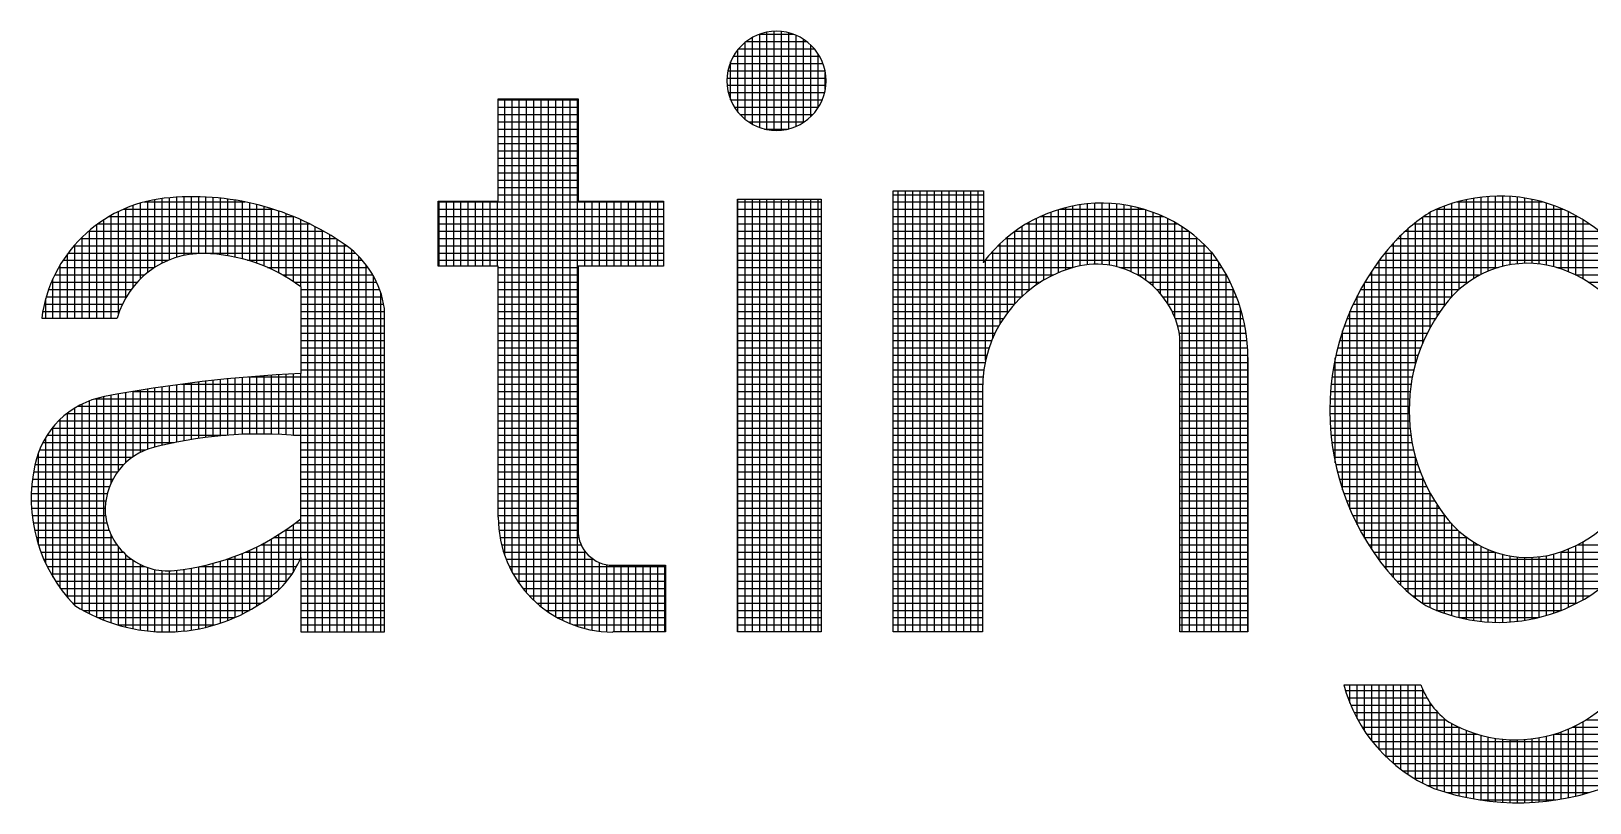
# Model space of a CAD drawing. Header units: inches. Extents: x 2106 to 2947, y -14 to 580.
# Drawn here: x 2824.59 to 2828.304, y 85.653 to 87.491 of the extents above; entities that cross this region are included whole.
import ezdxf

# ---------------------------------------------------------------- set-up
doc = ezdxf.new("R2010")
doc.units = ezdxf.units.IN
doc.header["$MEASUREMENT"] = 0
doc.layers.add('BG ÇÑ±¹Áö¿ª³\xad¹æ±â¼úÁÖ½ÄÈ¸»ç CI', color=7, linetype='Continuous')

msp = doc.modelspace()

# ---------------------------------------------------------------- linework, layer by layer
at = {"layer": 'BG ÇÑ±¹Áö¿ª³\xad¹æ±â¼úÁÖ½ÄÈ¸»ç CI', "color": 7, "linetype": 'Continuous', "lineweight": 25}
for p, q in [((2826.3251, 87.4834), (2826.4067, 87.4834)), ((2826.3261, 87.2612), (2826.3261, 87.4838)), ((2826.3434, 87.2564), (2826.3434, 87.4885)), ((2826.3608, 87.2544), (2826.3608, 87.4906)), ((2826.3782, 87.2549), (2826.3782, 87.49)), ((2826.3955, 87.2581), (2826.3955, 87.4869)), ((2826.274, 87.2982), (2826.274, 87.4468)), ((2826.2756, 87.4487), (2826.4562, 87.4487)), ((2826.2913, 87.2808), (2826.2913, 87.4642)), ((2826.2937, 87.4661), (2826.4381, 87.4661)), ((2826.3087, 87.2691), (2826.3087, 87.4759)), ((2826.4129, 87.264), (2826.4129, 87.4809)), ((2826.4303, 87.2734), (2826.4303, 87.4716)), ((2826.4476, 87.2871), (2826.4476, 87.4579)), ((2826.2552, 87.414), (2826.4766, 87.414)), ((2826.2566, 87.3275), (2826.2566, 87.4175)), ((2826.2634, 87.4313), (2826.4684, 87.4313)), ((2826.465, 87.3081), (2826.465, 87.4369)), ((2826.2479, 87.3792), (2826.4839, 87.3792)), ((2826.2502, 87.3966), (2826.4816, 87.3966)), ((2826.4823, 87.3523), (2826.4823, 87.3927)), ((2826.2482, 87.3619), (2826.4836, 87.3619)), ((2826.2511, 87.3445), (2826.4807, 87.3445)), ((2825.7027, 87.0857), (2825.7027, 87.3293)), ((2825.7027, 87.3293), (2825.8931, 87.3293)), ((2825.7027, 87.3271), (2825.8931, 87.3271)), ((2825.7027, 87.3098), (2825.8931, 87.3098)), ((2825.7183, 86.2423), (2825.7183, 87.3293)), ((2825.7357, 86.2033), (2825.7357, 87.3293)), ((2825.753, 86.1753), (2825.753, 87.3293)), ((2825.7704, 86.1533), (2825.7704, 87.3293)), ((2825.7878, 86.1353), (2825.7878, 87.3293)), ((2825.8051, 86.1201), (2825.8051, 87.3293)), ((2825.8225, 86.1073), (2825.8225, 87.3293)), ((2825.8399, 86.0964), (2825.8399, 87.3293)), ((2825.8572, 86.0873), (2825.8572, 87.3293)), ((2825.8746, 86.0796), (2825.8746, 87.3293)), ((2825.892, 86.0733), (2825.892, 87.3293)), ((2825.8931, 87.3293), (2825.8931, 87.0857)), ((2826.2567, 87.3271), (2826.475, 87.3271)), ((2826.2657, 87.3098), (2826.4661, 87.3098)), ((2825.7027, 87.2924), (2825.8931, 87.2924)), ((2825.7027, 87.275), (2825.8931, 87.275)), ((2826.279, 87.2924), (2826.4528, 87.2924)), ((2826.299, 87.275), (2826.4328, 87.275)), ((2825.7027, 87.2577), (2825.8931, 87.2577)), ((2825.7027, 87.2403), (2825.8931, 87.2403)), ((2825.7027, 87.223), (2825.8931, 87.223)), ((2826.3378, 87.2577), (2826.394, 87.2577)), ((2825.7027, 87.2056), (2825.8931, 87.2056)), ((2825.7027, 87.1882), (2825.8931, 87.1882)), ((2825.7027, 87.1709), (2825.8931, 87.1709)), ((2825.7027, 87.1535), (2825.8931, 87.1535)), ((2825.7027, 87.1361), (2825.8931, 87.1361)), ((2825.7027, 87.1188), (2825.8931, 87.1188)), ((2826.6445, 86.0601), (2826.6445, 87.1105)), ((2826.6445, 87.1105), (2826.8594, 87.1105)), ((2826.656, 86.0601), (2826.656, 87.1105)), ((2826.6734, 86.0601), (2826.6734, 87.1105)), ((2826.6907, 86.0601), (2826.6907, 87.1105)), ((2826.7081, 86.0601), (2826.7081, 87.1105)), ((2826.7254, 86.0601), (2826.7254, 87.1105)), ((2826.7428, 86.0601), (2826.7428, 87.1105)), ((2826.7602, 86.0601), (2826.7602, 87.1105)), ((2826.7775, 86.0601), (2826.7775, 87.1105)), ((2826.7949, 86.0601), (2826.7949, 87.1105)), ((2826.8123, 86.0601), (2826.8123, 87.1105)), ((2826.8296, 86.0601), (2826.8296, 87.1105)), ((2826.847, 86.0601), (2826.847, 87.1105)), ((2826.8594, 87.1105), (2826.8594, 86.9403)), ((2824.8327, 86.8817), (2824.8327, 87.0759)), ((2824.8501, 86.901), (2824.8501, 87.0815)), ((2824.8593, 87.084), (2825.0999, 87.084)), ((2824.8674, 86.9163), (2824.8674, 87.086)), ((2824.8848, 86.9286), (2824.8848, 87.0896)), ((2824.9022, 86.9385), (2824.9022, 87.0922)), ((2824.9195, 86.9463), (2824.9195, 87.094)), ((2824.9369, 86.9524), (2824.9369, 87.0953)), ((2824.9543, 86.9569), (2824.9543, 87.0961)), ((2824.9716, 86.9598), (2824.9716, 87.0965)), ((2824.989, 86.9613), (2824.989, 87.0963)), ((2825.0064, 86.9613), (2825.0064, 87.0957)), ((2825.0237, 86.9602), (2825.0237, 87.0946)), ((2825.0411, 86.9585), (2825.0411, 87.093)), ((2825.0585, 86.9559), (2825.0585, 87.091)), ((2825.0758, 86.9526), (2825.0758, 87.0884)), ((2825.0932, 86.9485), (2825.0932, 87.0854)), ((2825.1105, 86.9436), (2825.1105, 87.0818)), ((2825.1279, 86.9378), (2825.1279, 87.0777)), ((2825.1453, 86.9312), (2825.1453, 87.0731)), ((2825.5598, 86.931), (2825.5598, 87.0857)), ((2825.5598, 87.0857), (2825.7027, 87.0857)), ((2825.5598, 87.084), (2826.0966, 87.084)), ((2825.562, 86.931), (2825.562, 87.0857)), ((2825.5794, 86.931), (2825.5794, 87.0857)), ((2825.5968, 86.931), (2825.5968, 87.0857)), ((2825.6141, 86.931), (2825.6141, 87.0857)), ((2825.6315, 86.931), (2825.6315, 87.0857)), ((2825.6488, 86.931), (2825.6488, 87.0857)), ((2825.6662, 86.931), (2825.6662, 87.0857)), ((2825.6836, 86.931), (2825.6836, 87.0857)), ((2825.7009, 86.931), (2825.7009, 87.0857)), ((2825.7027, 87.1014), (2825.8931, 87.1014)), ((2825.8931, 87.0857), (2826.0966, 87.0857)), ((2825.9093, 86.931), (2825.9093, 87.0857)), ((2825.9267, 86.931), (2825.9267, 87.0857)), ((2825.944, 86.931), (2825.944, 87.0857)), ((2825.9614, 86.931), (2825.9614, 87.0857)), ((2825.9788, 86.931), (2825.9788, 87.0857)), ((2825.9961, 86.931), (2825.9961, 87.0857)), ((2826.0135, 86.931), (2826.0135, 87.0857)), ((2826.0309, 86.931), (2826.0309, 87.0857)), ((2826.0482, 86.931), (2826.0482, 87.0857)), ((2826.0656, 86.931), (2826.0656, 87.0857)), ((2826.083, 86.931), (2826.083, 87.0857)), ((2826.0966, 87.0857), (2826.0966, 86.931)), ((2826.273, 87.091), (2826.4727, 87.091)), ((2826.273, 86.0601), (2826.273, 87.091)), ((2826.273, 87.084), (2826.4727, 87.084)), ((2826.274, 86.0601), (2826.274, 87.091)), ((2826.2913, 86.0601), (2826.2913, 87.091)), ((2826.3087, 86.0601), (2826.3087, 87.091)), ((2826.3261, 86.0601), (2826.3261, 87.091)), ((2826.3434, 86.0601), (2826.3434, 87.091)), ((2826.3608, 86.0601), (2826.3608, 87.091)), ((2826.3782, 86.0601), (2826.3782, 87.091)), ((2826.3955, 86.0601), (2826.3955, 87.091)), ((2826.4129, 86.0601), (2826.4129, 87.091)), ((2826.4303, 86.0601), (2826.4303, 87.091)), ((2826.4476, 86.0601), (2826.4476, 87.091)), ((2826.465, 86.0601), (2826.465, 87.091)), ((2826.4727, 87.091), (2826.4727, 86.0601)), ((2826.6445, 87.1014), (2826.8594, 87.1014)), ((2826.6445, 87.084), (2826.8594, 87.084)), ((2827.0727, 86.9278), (2827.0727, 87.0745)), ((2827.0901, 86.932), (2827.0901, 87.0775)), ((2827.1075, 86.9346), (2827.1075, 87.0796)), ((2827.1248, 86.9357), (2827.1248, 87.0808)), ((2827.1422, 86.9352), (2827.1422, 87.0812)), ((2827.1596, 86.9333), (2827.1596, 87.0807)), ((2827.1769, 86.9298), (2827.1769, 87.0794)), ((2827.1943, 86.9246), (2827.1943, 87.0772)), ((2827.2117, 86.9177), (2827.2117, 87.0741)), ((2827.9583, 86.8378), (2827.9583, 87.0744)), ((2827.9757, 86.8587), (2827.9757, 87.0804)), ((2827.988, 87.084), (2828.1917, 87.084)), ((2827.9931, 86.876), (2827.9931, 87.0854)), ((2828.0104, 86.8901), (2828.0104, 87.0896)), ((2828.0278, 86.9018), (2828.0278, 87.0929)), ((2828.0451, 86.9115), (2828.0451, 87.0953)), ((2828.0625, 86.9195), (2828.0625, 87.097)), ((2828.0799, 86.9259), (2828.0799, 87.0979)), ((2828.0972, 86.9308), (2828.0972, 87.0979)), ((2828.1146, 86.9345), (2828.1146, 87.0972)), ((2828.132, 86.9368), (2828.132, 87.0956)), ((2828.1493, 86.9379), (2828.1493, 87.0933)), ((2828.1667, 86.9378), (2828.1667, 87.0901)), ((2828.1841, 86.9364), (2828.1841, 87.0861)), ((2828.2014, 86.9338), (2828.2014, 87.0812)), ((2828.2188, 86.9298), (2828.2188, 87.0754)), ((2824.7633, 86.8075), (2824.7633, 87.0419)), ((2824.7754, 87.0493), (2825.2147, 87.0493)), ((2824.7806, 86.8075), (2824.7806, 87.0523)), ((2824.798, 86.818), (2824.798, 87.0614)), ((2824.8094, 87.0667), (2825.1669, 87.0667)), ((2824.8154, 86.8563), (2824.8154, 87.0692)), ((2825.1626, 86.9236), (2825.1626, 87.068)), ((2825.18, 86.9149), (2825.18, 87.0624)), ((2825.1974, 86.9052), (2825.1974, 87.0561)), ((2825.2147, 86.8944), (2825.2147, 87.0493)), ((2825.2321, 86.8822), (2825.2321, 87.0419)), ((2825.5598, 87.0667), (2826.0966, 87.0667)), ((2825.5598, 87.0493), (2826.0966, 87.0493)), ((2826.273, 87.0667), (2826.4727, 87.0667)), ((2826.273, 87.0493), (2826.4727, 87.0493)), ((2826.6445, 87.0667), (2826.8594, 87.0667)), ((2826.6445, 87.0493), (2826.8594, 87.0493)), ((2826.9686, 86.874), (2826.9686, 87.0359)), ((2826.9859, 86.8869), (2826.9859, 87.0451)), ((2826.9948, 87.0493), (2827.288, 87.0493)), ((2827.0033, 86.8979), (2827.0033, 87.053)), ((2827.0206, 86.9074), (2827.0206, 87.0599)), ((2827.038, 86.9155), (2827.038, 87.0657)), ((2827.0412, 87.0667), (2827.2416, 87.0667)), ((2827.0554, 86.9222), (2827.0554, 87.0706)), ((2827.229, 86.9087), (2827.229, 87.0701)), ((2827.2464, 86.8975), (2827.2464, 87.0652)), ((2827.2637, 86.8834), (2827.2637, 87.0593)), ((2827.2811, 86.8655), (2827.2811, 87.0524)), ((2827.2985, 86.842), (2827.2985, 87.0443)), ((2827.9062, 86.749), (2827.9062, 87.0476)), ((2827.9086, 87.0493), (2828.2755, 87.0493)), ((2827.9236, 86.7848), (2827.9236, 87.0593)), ((2827.9391, 87.0667), (2828.2406, 87.0667)), ((2827.941, 86.8136), (2827.941, 87.0675)), ((2828.2362, 86.9246), (2828.2362, 87.0686)), ((2828.2535, 86.9179), (2828.2535, 87.0608)), ((2828.2709, 86.91), (2828.2709, 87.0519)), ((2828.2883, 86.9007), (2828.2883, 87.0418)), ((2824.7112, 86.8075), (2824.7112, 87.0002)), ((2824.7268, 87.0146), (2825.2863, 87.0146)), ((2824.7285, 86.8075), (2824.7285, 87.0161)), ((2824.7459, 86.8075), (2824.7459, 87.0298)), ((2824.7488, 87.0319), (2825.2534, 87.0319)), ((2825.2495, 86.0601), (2825.2495, 87.0338)), ((2825.2668, 86.0601), (2825.2668, 87.0251)), ((2825.2842, 86.0601), (2825.2842, 87.0157)), ((2825.3016, 86.0601), (2825.3016, 87.0056)), ((2825.5598, 87.0319), (2826.0966, 87.0319)), ((2825.5598, 87.0146), (2826.0966, 87.0146)), ((2826.273, 87.0319), (2826.4727, 87.0319)), ((2826.273, 87.0146), (2826.4727, 87.0146)), ((2826.6445, 87.0319), (2826.8594, 87.0319)), ((2826.6445, 87.0146), (2826.8594, 87.0146)), ((2826.9165, 86.8202), (2826.9165, 87.0002)), ((2826.9338, 86.8413), (2826.9338, 87.0137)), ((2826.9351, 87.0146), (2827.3477, 87.0146)), ((2826.9512, 86.8589), (2826.9512, 87.0255)), ((2826.9616, 87.0319), (2827.3212, 87.0319)), ((2827.3158, 86.8075), (2827.3158, 87.035)), ((2827.3332, 86.0601), (2827.3332, 87.0245)), ((2827.3506, 86.0601), (2827.3506, 87.0125)), ((2827.3679, 86.0601), (2827.3679, 86.9988)), ((2827.8541, 86.1711), (2827.8541, 87.0045)), ((2827.8649, 87.0146), (2828.3269, 87.0146)), ((2827.8715, 86.1552), (2827.8715, 87.0205)), ((2827.8853, 87.0319), (2828.3035, 87.0319)), ((2827.8889, 86.6996), (2827.8889, 87.0348)), ((2824.6781, 86.9625), (2825.3623, 86.9625)), ((2824.6921, 86.9798), (2825.3409, 86.9798)), ((2824.6938, 86.8075), (2824.6938, 86.9819)), ((2824.7081, 86.9972), (2825.3151, 86.9972)), ((2825.3189, 86.0601), (2825.3189, 86.9948)), ((2825.3363, 86.0601), (2825.3363, 86.9831)), ((2825.3537, 86.0601), (2825.3537, 86.9701)), ((2825.5598, 86.9972), (2826.0966, 86.9972)), ((2825.5598, 86.9798), (2826.0966, 86.9798)), ((2825.5598, 86.9625), (2826.0966, 86.9625)), ((2826.273, 86.9972), (2826.4727, 86.9972)), ((2826.273, 86.9798), (2826.4727, 86.9798)), ((2826.273, 86.9625), (2826.4727, 86.9625)), ((2826.6445, 86.9972), (2826.8594, 86.9972)), ((2826.6445, 86.9798), (2826.8594, 86.9798)), ((2826.6445, 86.9625), (2826.8594, 86.9625)), ((2826.8775, 86.9625), (2827.405, 86.9625)), ((2826.8817, 86.7605), (2826.8817, 86.9672)), ((2826.894, 86.9798), (2827.3888, 86.9798)), ((2826.8991, 86.7943), (2826.8991, 86.9848)), ((2826.9129, 86.9972), (2827.3699, 86.9972)), ((2827.3853, 86.0601), (2827.3853, 86.9833)), ((2827.4027, 86.0601), (2827.4027, 86.9654)), ((2827.8163, 86.9625), (2828.38, 86.9625)), ((2827.8194, 86.2093), (2827.8194, 86.9663)), ((2827.8308, 86.9798), (2828.3645, 86.9798)), ((2827.8368, 86.189), (2827.8368, 86.9866)), ((2827.8468, 86.9972), (2828.347, 86.9972)), ((2824.6553, 86.9278), (2824.8835, 86.9278)), ((2824.6591, 86.8075), (2824.6591, 86.9342)), ((2824.6659, 86.9451), (2824.9165, 86.9451)), ((2824.6764, 86.8075), (2824.6764, 86.9603)), ((2825.1055, 86.9451), (2825.3793, 86.9451)), ((2825.1533, 86.9278), (2825.393, 86.9278)), ((2825.371, 86.0601), (2825.371, 86.9541)), ((2825.3884, 86.0601), (2825.3884, 86.934)), ((2825.5598, 86.9451), (2826.0966, 86.9451)), ((2825.7027, 86.931), (2825.5598, 86.931)), ((2825.7027, 86.3335), (2825.7027, 86.931)), ((2825.7027, 86.9278), (2825.8931, 86.9278)), ((2826.0966, 86.931), (2825.8931, 86.931)), ((2825.8931, 86.931), (2825.8931, 86.302)), ((2826.273, 86.9451), (2826.4727, 86.9451)), ((2826.273, 86.9278), (2826.4727, 86.9278)), ((2826.6445, 86.9451), (2826.8594, 86.9451)), ((2826.6445, 86.9278), (2827.0726, 86.9278)), ((2826.863, 86.9451), (2827.4174, 86.9451)), ((2826.8644, 86.7076), (2826.8644, 86.9468)), ((2827.1844, 86.9278), (2827.4285, 86.9278)), ((2827.42, 86.0601), (2827.42, 86.9412)), ((2827.7903, 86.9278), (2828.0859, 86.9278)), ((2827.802, 86.2315), (2827.802, 86.9441)), ((2827.8028, 86.9451), (2828.3937, 86.9451)), ((2828.2262, 86.9278), (2828.4059, 86.9278)), ((2824.6381, 86.893), (2824.8424, 86.893)), ((2824.6417, 86.8075), (2824.6417, 86.9012)), ((2824.6461, 86.9104), (2824.8603, 86.9104)), ((2825.1884, 86.9104), (2825.4041, 86.9104)), ((2825.2168, 86.893), (2825.4132, 86.893)), ((2825.4057, 86.0601), (2825.4057, 86.9075)), ((2825.7027, 86.9104), (2825.8931, 86.9104)), ((2825.7027, 86.893), (2825.8931, 86.893)), ((2826.273, 86.9104), (2826.4727, 86.9104)), ((2826.273, 86.893), (2826.4727, 86.893)), ((2826.6445, 86.9104), (2827.0267, 86.9104)), ((2826.6445, 86.893), (2826.9953, 86.893)), ((2827.2261, 86.9104), (2827.4385, 86.9104)), ((2827.2523, 86.893), (2827.4474, 86.893)), ((2827.4374, 86.0601), (2827.4374, 86.9124)), ((2827.7673, 86.2838), (2827.7673, 86.8918)), ((2827.7681, 86.893), (2828.0145, 86.893)), ((2827.7788, 86.9104), (2828.043, 86.9104)), ((2827.7847, 86.2562), (2827.7847, 86.9194)), ((2828.2701, 86.9104), (2828.4166, 86.9104)), ((2828.3008, 86.893), (2828.6083, 86.893)), ((2824.6243, 86.8075), (2824.6243, 86.8538)), ((2824.6256, 86.8583), (2824.8165, 86.8583)), ((2824.6313, 86.8757), (2824.8281, 86.8757)), ((2825.2325, 86.882), (2825.2325, 86.6757)), ((2825.2325, 86.8757), (2825.4204, 86.8757)), ((2825.2325, 86.8583), (2825.4259, 86.8583)), ((2825.4231, 86.0601), (2825.4231, 86.8677)), ((2825.7027, 86.8757), (2825.8931, 86.8757)), ((2825.7027, 86.8583), (2825.8931, 86.8583)), ((2826.273, 86.8757), (2826.4727, 86.8757)), ((2826.273, 86.8583), (2826.4727, 86.8583)), ((2826.6445, 86.8757), (2826.9707, 86.8757)), ((2826.6445, 86.8583), (2826.9505, 86.8583)), ((2827.2718, 86.8757), (2827.4553, 86.8757)), ((2827.287, 86.8583), (2827.4624, 86.8583)), ((2827.4548, 86.0601), (2827.4548, 86.877)), ((2827.749, 86.8583), (2827.9753, 86.8583)), ((2827.75, 86.3154), (2827.75, 86.8602)), ((2827.7582, 86.8757), (2827.9927, 86.8757)), ((2824.6173, 86.8236), (2824.8, 86.8236)), ((2824.621, 86.8409), (2824.8073, 86.8409)), ((2825.2325, 86.8409), (2825.43, 86.8409)), ((2825.2325, 86.8236), (2825.4317, 86.8236)), ((2825.4317, 86.0601), (2825.4317, 86.8304)), ((2825.7027, 86.8409), (2825.8931, 86.8409)), ((2825.7027, 86.8236), (2825.8931, 86.8236)), ((2826.273, 86.8409), (2826.4727, 86.8409)), ((2826.273, 86.8236), (2826.4727, 86.8236)), ((2826.6445, 86.8409), (2826.9335, 86.8409)), ((2826.6445, 86.8236), (2826.919, 86.8236)), ((2827.2991, 86.8409), (2827.4685, 86.8409)), ((2827.3088, 86.8236), (2827.4738, 86.8236)), ((2827.4721, 86.0601), (2827.4721, 86.8293)), ((2827.7326, 86.3526), (2827.7326, 86.823)), ((2827.7328, 86.8236), (2827.9478, 86.8236)), ((2827.7406, 86.8409), (2827.9608, 86.8409)), ((2824.6148, 86.8075), (2824.7947, 86.8075)), ((2825.2325, 86.8062), (2825.4317, 86.8062)), ((2825.2325, 86.7888), (2825.4317, 86.7888)), ((2825.7027, 86.8062), (2825.8931, 86.8062)), ((2825.7027, 86.7888), (2825.8931, 86.7888)), ((2826.273, 86.8062), (2826.4727, 86.8062)), ((2826.273, 86.7888), (2826.4727, 86.7888)), ((2826.6445, 86.8062), (2826.9066, 86.8062)), ((2826.6445, 86.7888), (2826.8959, 86.7888)), ((2827.3163, 86.8062), (2827.4783, 86.8062)), ((2827.3221, 86.7888), (2827.482, 86.7888)), ((2827.7152, 86.3985), (2827.7152, 86.7771)), ((2827.7192, 86.7888), (2827.9259, 86.7888)), ((2827.7257, 86.8062), (2827.9362, 86.8062)), ((2825.2325, 86.7715), (2825.4317, 86.7715)), ((2825.2325, 86.7541), (2825.4317, 86.7541)), ((2825.7027, 86.7715), (2825.8931, 86.7715)), ((2825.7027, 86.7541), (2825.8931, 86.7541)), ((2826.273, 86.7715), (2826.4727, 86.7715)), ((2826.273, 86.7541), (2826.4727, 86.7541)), ((2826.6445, 86.7715), (2826.8868, 86.7715)), ((2826.6445, 86.7541), (2826.879, 86.7541)), ((2827.3261, 86.7715), (2827.4849, 86.7715)), ((2827.3275, 86.0601), (2827.3275, 86.7631)), ((2827.3275, 86.7541), (2827.4872, 86.7541)), ((2827.7081, 86.7541), (2827.9084, 86.7541)), ((2827.7134, 86.7715), (2827.9166, 86.7715)), ((2825.2325, 86.7367), (2825.4317, 86.7367)), ((2825.2325, 86.7194), (2825.4317, 86.7194)), ((2825.2325, 86.702), (2825.4317, 86.702)), ((2825.7027, 86.7367), (2825.8931, 86.7367)), ((2825.7027, 86.7194), (2825.8931, 86.7194)), ((2825.7027, 86.702), (2825.8931, 86.702)), ((2826.273, 86.7367), (2826.4727, 86.7367)), ((2826.273, 86.7194), (2826.4727, 86.7194)), ((2826.273, 86.702), (2826.4727, 86.702)), ((2826.6445, 86.7367), (2826.8726, 86.7367)), ((2826.6445, 86.7194), (2826.8673, 86.7194)), ((2826.6445, 86.702), (2826.8632, 86.702)), ((2827.3275, 86.7367), (2827.4886, 86.7367)), ((2827.3275, 86.7194), (2827.4894, 86.7194)), ((2827.3275, 86.702), (2827.4895, 86.702)), ((2827.4895, 86.0601), (2827.4895, 86.7153)), ((2827.4895, 86.7135), (2827.4895, 86.0601)), ((2827.6957, 86.702), (2827.8896, 86.702)), ((2827.6979, 86.4628), (2827.6979, 86.7128)), ((2827.6993, 86.7194), (2827.895, 86.7194)), ((2827.7034, 86.7367), (2827.9012, 86.7367)), ((2825.0758, 86.5298), (2825.0758, 86.6644)), ((2825.0932, 86.5307), (2825.0932, 86.666)), ((2825.1076, 86.6673), (2825.4317, 86.6673)), ((2825.1105, 86.5313), (2825.1105, 86.6675)), ((2825.1279, 86.5315), (2825.1279, 86.669)), ((2825.1453, 86.5315), (2825.1453, 86.6703)), ((2825.1626, 86.5312), (2825.1626, 86.6716)), ((2825.18, 86.5305), (2825.18, 86.6727)), ((2825.1974, 86.5296), (2825.1974, 86.6738)), ((2825.2147, 86.5284), (2825.2147, 86.6748)), ((2825.2321, 86.5269), (2825.2321, 86.6757)), ((2825.2325, 86.6847), (2825.4317, 86.6847)), ((2825.7027, 86.6847), (2825.8931, 86.6847)), ((2825.7027, 86.6673), (2825.8931, 86.6673)), ((2826.273, 86.6847), (2826.4727, 86.6847)), ((2826.273, 86.6673), (2826.4727, 86.6673)), ((2826.6445, 86.6847), (2826.8601, 86.6847)), ((2826.6445, 86.6673), (2826.8581, 86.6673)), ((2827.3275, 86.6847), (2827.4895, 86.6847)), ((2827.3275, 86.6673), (2827.4895, 86.6673)), ((2827.6901, 86.6673), (2827.8812, 86.6673)), ((2827.6927, 86.6847), (2827.885, 86.6847)), ((2824.798, 86.4444), (2824.798, 86.6268)), ((2824.8154, 86.4636), (2824.8154, 86.6298)), ((2824.8316, 86.6326), (2825.4317, 86.6326)), ((2824.8327, 86.4776), (2824.8327, 86.6327)), ((2824.8501, 86.4881), (2824.8501, 86.6356)), ((2824.8674, 86.4957), (2824.8674, 86.6383)), ((2824.8848, 86.5005), (2824.8848, 86.641)), ((2824.9022, 86.5047), (2824.9022, 86.6436)), ((2824.9195, 86.5086), (2824.9195, 86.646)), ((2824.9369, 86.5122), (2824.9369, 86.6484)), ((2824.948, 86.6499), (2825.4317, 86.6499)), ((2824.9543, 86.5155), (2824.9543, 86.6507)), ((2824.9716, 86.5184), (2824.9716, 86.653)), ((2824.989, 86.5211), (2824.989, 86.6551)), ((2825.0064, 86.5235), (2825.0064, 86.6571)), ((2825.0237, 86.5255), (2825.0237, 86.6591)), ((2825.0411, 86.5273), (2825.0411, 86.661)), ((2825.0585, 86.5287), (2825.0585, 86.6627)), ((2825.7027, 86.6499), (2825.8931, 86.6499)), ((2825.7027, 86.6326), (2825.8931, 86.6326)), ((2826.273, 86.6499), (2826.4727, 86.6499)), ((2826.273, 86.6326), (2826.4727, 86.6326)), ((2826.6445, 86.6499), (2826.8571, 86.6499)), ((2826.6445, 86.6326), (2826.8571, 86.6326)), ((2826.8571, 86.6361), (2826.8571, 86.0601)), ((2827.3275, 86.6499), (2827.4895, 86.6499)), ((2827.3275, 86.6326), (2827.4895, 86.6326)), ((2827.6866, 86.6326), (2827.8761, 86.6326)), ((2827.6881, 86.6499), (2827.8783, 86.6499)), ((2824.6938, 86.1233), (2824.6938, 86.5931)), ((2824.7018, 86.5978), (2825.4317, 86.5978)), ((2824.7112, 86.1129), (2824.7112, 86.6028)), ((2824.7285, 86.1036), (2824.7285, 86.6104)), ((2824.7424, 86.6152), (2825.4317, 86.6152)), ((2824.7459, 86.0953), (2824.7459, 86.6162)), ((2824.7633, 86.0881), (2824.7633, 86.6205)), ((2824.7806, 86.4156), (2824.7806, 86.6237)), ((2825.7027, 86.6152), (2825.8931, 86.6152)), ((2825.7027, 86.5978), (2825.8931, 86.5978)), ((2826.273, 86.6152), (2826.4727, 86.6152)), ((2826.273, 86.5978), (2826.4727, 86.5978)), ((2826.6445, 86.6152), (2826.8571, 86.6152)), ((2826.6445, 86.5978), (2826.8571, 86.5978)), ((2827.3275, 86.6152), (2827.4895, 86.6152)), ((2827.3275, 86.5978), (2827.4895, 86.5978)), ((2827.6852, 86.5978), (2827.874, 86.5978)), ((2827.6857, 86.6152), (2827.8747, 86.6152)), ((2824.6558, 86.5631), (2825.4317, 86.5631)), ((2824.6591, 86.1643), (2824.6591, 86.5663)), ((2824.6755, 86.5805), (2825.4317, 86.5805)), ((2824.6764, 86.1422), (2824.6764, 86.5812)), ((2825.7027, 86.5805), (2825.8931, 86.5805)), ((2825.7027, 86.5631), (2825.8931, 86.5631)), ((2826.273, 86.5805), (2826.4727, 86.5805)), ((2826.273, 86.5631), (2826.4727, 86.5631)), ((2826.6445, 86.5805), (2826.8571, 86.5805)), ((2826.6445, 86.5631), (2826.8571, 86.5631)), ((2827.3275, 86.5805), (2827.4895, 86.5805)), ((2827.3275, 86.5631), (2827.4895, 86.5631)), ((2827.6852, 86.5805), (2827.874, 86.5805)), ((2827.6856, 86.5631), (2827.8745, 86.5631)), ((2824.6243, 86.2232), (2824.6243, 86.5231)), ((2824.6277, 86.5284), (2825.0542, 86.5284)), ((2824.6402, 86.5457), (2825.4317, 86.5457)), ((2824.6417, 86.1906), (2824.6417, 86.5476)), ((2825.215, 86.5284), (2825.4317, 86.5284)), ((2825.2325, 86.3295), (2825.2325, 86.527)), ((2825.7027, 86.5457), (2825.8931, 86.5457)), ((2825.7027, 86.5284), (2825.8931, 86.5284)), ((2826.273, 86.5457), (2826.4727, 86.5457)), ((2826.273, 86.5284), (2826.4727, 86.5284)), ((2826.6445, 86.5457), (2826.8571, 86.5457)), ((2826.6445, 86.5284), (2826.8571, 86.5284)), ((2827.3275, 86.5457), (2827.4895, 86.5457)), ((2827.3275, 86.5284), (2827.4895, 86.5284)), ((2827.6865, 86.5457), (2827.8758, 86.5457)), ((2827.6879, 86.5284), (2827.8779, 86.5284)), ((2824.607, 86.2674), (2824.607, 86.487)), ((2824.6096, 86.4936), (2824.8621, 86.4936)), ((2824.6176, 86.511), (2824.9309, 86.511)), ((2825.2325, 86.511), (2825.4317, 86.511)), ((2825.2325, 86.4936), (2825.4317, 86.4936)), ((2825.7027, 86.511), (2825.8931, 86.511)), ((2825.7027, 86.4936), (2825.8931, 86.4936)), ((2826.273, 86.511), (2826.4727, 86.511)), ((2826.273, 86.4936), (2826.4727, 86.4936)), ((2826.6445, 86.511), (2826.8571, 86.511)), ((2826.6445, 86.4936), (2826.8571, 86.4936)), ((2827.3275, 86.511), (2827.4895, 86.511)), ((2827.3275, 86.4936), (2827.4895, 86.4936)), ((2827.6898, 86.511), (2827.8807, 86.511)), ((2827.6922, 86.4936), (2827.8844, 86.4936)), ((2824.5953, 86.4416), (2824.7959, 86.4416)), ((2824.5988, 86.4589), (2824.8106, 86.4589)), ((2824.6033, 86.4763), (2824.8308, 86.4763)), ((2825.2325, 86.4763), (2825.4317, 86.4763)), ((2825.2325, 86.4589), (2825.4317, 86.4589)), ((2825.2325, 86.4416), (2825.4317, 86.4416)), ((2825.7027, 86.4763), (2825.8931, 86.4763)), ((2825.7027, 86.4589), (2825.8931, 86.4589)), ((2825.7027, 86.4416), (2825.8931, 86.4416)), ((2826.273, 86.4763), (2826.4727, 86.4763)), ((2826.273, 86.4589), (2826.4727, 86.4589)), ((2826.273, 86.4416), (2826.4727, 86.4416)), ((2826.6445, 86.4763), (2826.8571, 86.4763)), ((2826.6445, 86.4589), (2826.8571, 86.4589)), ((2826.6445, 86.4416), (2826.8571, 86.4416)), ((2827.3275, 86.4763), (2827.4895, 86.4763)), ((2827.3275, 86.4589), (2827.4895, 86.4589)), ((2827.3275, 86.4416), (2827.4895, 86.4416)), ((2827.6952, 86.4763), (2827.8888, 86.4763)), ((2827.6987, 86.4589), (2827.8941, 86.4589)), ((2827.7028, 86.4416), (2827.9002, 86.4416)), ((2827.8889, 86.1408), (2827.8889, 86.476)), ((2824.5909, 86.4068), (2824.7769, 86.4068)), ((2824.5927, 86.4242), (2824.7849, 86.4242)), ((2825.2325, 86.4242), (2825.4317, 86.4242)), ((2825.2325, 86.4068), (2825.4317, 86.4068)), ((2825.7027, 86.4242), (2825.8931, 86.4242)), ((2825.7027, 86.4068), (2825.8931, 86.4068)), ((2826.273, 86.4242), (2826.4727, 86.4242)), ((2826.273, 86.4068), (2826.4727, 86.4068)), ((2826.6445, 86.4242), (2826.8571, 86.4242)), ((2826.6445, 86.4068), (2826.8571, 86.4068)), ((2827.3275, 86.4242), (2827.4895, 86.4242)), ((2827.3275, 86.4068), (2827.4895, 86.4068)), ((2827.7074, 86.4242), (2827.9073, 86.4242)), ((2827.7125, 86.4068), (2827.9153, 86.4068)), ((2827.9062, 86.128), (2827.9062, 86.4266)), ((2824.5898, 86.3721), (2824.7677, 86.3721)), ((2824.5899, 86.3895), (2824.7712, 86.3895)), ((2825.2325, 86.3895), (2825.4317, 86.3895)), ((2825.2325, 86.3721), (2825.4317, 86.3721)), ((2825.7027, 86.3895), (2825.8931, 86.3895)), ((2825.7027, 86.3721), (2825.8931, 86.3721)), ((2826.273, 86.3895), (2826.4727, 86.3895)), ((2826.273, 86.3721), (2826.4727, 86.3721)), ((2826.6445, 86.3895), (2826.8571, 86.3895)), ((2826.6445, 86.3721), (2826.8571, 86.3721)), ((2827.3275, 86.3895), (2827.4895, 86.3895)), ((2827.3275, 86.3721), (2827.4895, 86.3721)), ((2827.7183, 86.3895), (2827.9244, 86.3895)), ((2827.7247, 86.3721), (2827.9345, 86.3721)), ((2827.9236, 86.1183), (2827.9236, 86.3908)), ((2824.5905, 86.3547), (2824.7663, 86.3547)), ((2824.592, 86.3374), (2824.7669, 86.3374)), ((2825.2325, 86.3547), (2825.4317, 86.3547)), ((2825.2325, 86.3374), (2825.4317, 86.3374)), ((2825.7027, 86.3547), (2825.8931, 86.3547)), ((2825.7027, 86.3374), (2825.8931, 86.3374)), ((2826.273, 86.3547), (2826.4727, 86.3547)), ((2826.273, 86.3374), (2826.4727, 86.3374)), ((2826.6445, 86.3547), (2826.8571, 86.3547)), ((2826.6445, 86.3374), (2826.8571, 86.3374)), ((2827.3275, 86.3547), (2827.4895, 86.3547)), ((2827.3275, 86.3374), (2827.4895, 86.3374)), ((2827.7317, 86.3547), (2827.9459, 86.3547)), ((2827.7393, 86.3374), (2827.9587, 86.3374)), ((2827.941, 86.111), (2827.941, 86.3621)), ((2827.9583, 86.1046), (2827.9583, 86.3378)), ((2824.5944, 86.32), (2824.7701, 86.32)), ((2824.5977, 86.3026), (2824.7755, 86.3026)), ((2825.1959, 86.3026), (2825.4317, 86.3026)), ((2825.1974, 86.1788), (2825.1974, 86.3036)), ((2825.2147, 86.2027), (2825.2147, 86.3159)), ((2825.2202, 86.32), (2825.4317, 86.32)), ((2825.2321, 86.2368), (2825.2321, 86.3292)), ((2825.703, 86.32), (2825.8931, 86.32)), ((2825.7044, 86.3026), (2825.8931, 86.3026)), ((2826.273, 86.32), (2826.4727, 86.32)), ((2826.273, 86.3026), (2826.4727, 86.3026)), ((2826.6445, 86.32), (2826.8571, 86.32)), ((2826.6445, 86.3026), (2826.8571, 86.3026)), ((2827.3275, 86.32), (2827.4895, 86.32)), ((2827.3275, 86.3026), (2827.4895, 86.3026)), ((2827.7476, 86.32), (2827.9729, 86.32)), ((2827.7567, 86.3026), (2827.9897, 86.3026)), ((2827.9757, 86.0991), (2827.9757, 86.3169)), ((2827.9931, 86.0945), (2827.9931, 86.2996)), ((2824.6018, 86.2853), (2824.7833, 86.2853)), ((2824.6068, 86.2679), (2824.7941, 86.2679)), ((2824.7806, 86.0817), (2824.7806, 86.2906)), ((2824.798, 86.0763), (2824.798, 86.2628)), ((2825.1279, 86.1224), (2825.1279, 86.2631)), ((2825.1375, 86.2679), (2825.4317, 86.2679)), ((2825.1453, 86.1335), (2825.1453, 86.272)), ((2825.1626, 86.1455), (2825.1626, 86.2817)), ((2825.1687, 86.2853), (2825.4317, 86.2853)), ((2825.18, 86.1603), (2825.18, 86.2922)), ((2825.7069, 86.2853), (2825.8948, 86.2853)), ((2825.7106, 86.2679), (2825.9004, 86.2679)), ((2826.273, 86.2853), (2826.4727, 86.2853)), ((2826.273, 86.2679), (2826.4727, 86.2679)), ((2826.6445, 86.2853), (2826.8571, 86.2853)), ((2826.6445, 86.2679), (2826.8571, 86.2679)), ((2827.3275, 86.2853), (2827.4895, 86.2853)), ((2827.3275, 86.2679), (2827.4895, 86.2679)), ((2827.7665, 86.2853), (2828.0108, 86.2853)), ((2827.7771, 86.2679), (2828.038, 86.2679)), ((2828.0104, 86.0907), (2828.0104, 86.2855)), ((2828.0278, 86.0876), (2828.0278, 86.2738)), ((2828.0451, 86.0854), (2828.0451, 86.2641)), ((2828.0625, 86.0839), (2828.0625, 86.2562)), ((2828.2535, 86.119), (2828.2535, 86.2577)), ((2828.2709, 86.1274), (2828.2709, 86.2656)), ((2828.2754, 86.2679), (2828.6083, 86.2679)), ((2828.2883, 86.1368), (2828.2883, 86.2749)), ((2824.6128, 86.2505), (2824.8088, 86.2505)), ((2824.6198, 86.2332), (2824.8292, 86.2332)), ((2824.8154, 86.0716), (2824.8154, 86.2442)), ((2824.8327, 86.0678), (2824.8327, 86.2308)), ((2824.8501, 86.0648), (2824.8501, 86.2208)), ((2825.0064, 86.0713), (2825.0064, 86.2192)), ((2825.0237, 86.0759), (2825.0237, 86.2236)), ((2825.0411, 86.0813), (2825.0411, 86.2286)), ((2825.0553, 86.2332), (2825.2306, 86.2332)), ((2825.0585, 86.0875), (2825.0585, 86.2342)), ((2825.0758, 86.0947), (2825.0758, 86.2405)), ((2825.0932, 86.1029), (2825.0932, 86.2473)), ((2825.1008, 86.2505), (2825.4317, 86.2505)), ((2825.1105, 86.1121), (2825.1105, 86.2549)), ((2825.2325, 86.2377), (2825.2325, 86.0601)), ((2825.2325, 86.2332), (2825.4317, 86.2332)), ((2825.7155, 86.2505), (2825.911, 86.2505)), ((2825.7217, 86.2332), (2825.9297, 86.2332)), ((2825.9093, 86.0683), (2825.9093, 86.2527)), ((2825.9267, 86.0646), (2825.9267, 86.2353)), ((2825.944, 86.0619), (2825.944, 86.2254)), ((2825.9614, 86.0605), (2825.9614, 86.2203)), ((2825.9761, 86.219), (2826.1012, 86.219)), ((2825.9788, 86.0601), (2825.9788, 86.219)), ((2825.9961, 86.0601), (2825.9961, 86.219)), ((2826.0135, 86.0601), (2826.0135, 86.219)), ((2826.0309, 86.0601), (2826.0309, 86.219)), ((2826.0482, 86.0601), (2826.0482, 86.219)), ((2826.0656, 86.0601), (2826.0656, 86.219)), ((2826.083, 86.0601), (2826.083, 86.219)), ((2826.1003, 86.0601), (2826.1003, 86.219)), ((2826.1012, 86.219), (2826.1012, 86.0601)), ((2826.273, 86.2505), (2826.4727, 86.2505)), ((2826.273, 86.2332), (2826.4727, 86.2332)), ((2826.6445, 86.2505), (2826.8571, 86.2505)), ((2826.6445, 86.2332), (2826.8571, 86.2332)), ((2827.3275, 86.2505), (2827.4895, 86.2505)), ((2827.3275, 86.2332), (2827.4895, 86.2332)), ((2827.7885, 86.2505), (2828.0775, 86.2505)), ((2827.8008, 86.2332), (2828.4006, 86.2332)), ((2828.0799, 86.0832), (2828.0799, 86.2498)), ((2828.0972, 86.0832), (2828.0972, 86.2448)), ((2828.1146, 86.084), (2828.1146, 86.2411)), ((2828.132, 86.0856), (2828.132, 86.2388)), ((2828.1493, 86.0879), (2828.1493, 86.2377)), ((2828.1667, 86.091), (2828.1667, 86.2378)), ((2828.1841, 86.0949), (2828.1841, 86.2392)), ((2828.2014, 86.0996), (2828.2014, 86.2418)), ((2828.2188, 86.1051), (2828.2188, 86.2458)), ((2828.2346, 86.2505), (2828.4138, 86.2505)), ((2828.2362, 86.1116), (2828.2362, 86.2511)), ((2824.6279, 86.2158), (2824.8615, 86.2158)), ((2824.6371, 86.1984), (2825.212, 86.1984)), ((2824.6476, 86.1811), (2825.1993, 86.1811)), ((2824.8674, 86.0625), (2824.8674, 86.2137)), ((2824.8848, 86.061), (2824.8848, 86.2089)), ((2824.9022, 86.0602), (2824.9022, 86.2063)), ((2824.9195, 86.0602), (2824.9195, 86.2057)), ((2824.9369, 86.0609), (2824.9369, 86.207)), ((2824.9543, 86.0623), (2824.9543, 86.2093)), ((2824.9716, 86.0645), (2824.9716, 86.212)), ((2824.989, 86.0675), (2824.989, 86.2153)), ((2824.9913, 86.2158), (2825.2223, 86.2158)), ((2825.2325, 86.2158), (2825.4317, 86.2158)), ((2825.2325, 86.1984), (2825.4317, 86.1984)), ((2825.2325, 86.1811), (2825.4317, 86.1811)), ((2825.7293, 86.2158), (2826.1012, 86.2158)), ((2825.7383, 86.1984), (2826.1012, 86.1984)), ((2825.7491, 86.1811), (2826.1012, 86.1811)), ((2826.273, 86.2158), (2826.4727, 86.2158)), ((2826.273, 86.1984), (2826.4727, 86.1984)), ((2826.273, 86.1811), (2826.4727, 86.1811)), ((2826.6445, 86.2158), (2826.8571, 86.2158)), ((2826.6445, 86.1984), (2826.8571, 86.1984)), ((2826.6445, 86.1811), (2826.8571, 86.1811)), ((2827.3275, 86.2158), (2827.4895, 86.2158)), ((2827.3275, 86.1984), (2827.4895, 86.1984)), ((2827.3275, 86.1811), (2827.4895, 86.1811)), ((2827.8141, 86.2158), (2828.3859, 86.2158)), ((2827.8285, 86.1984), (2828.3693, 86.1984)), ((2827.8441, 86.1811), (2828.3505, 86.1811)), ((2824.6595, 86.1637), (2825.1835, 86.1637)), ((2824.6729, 86.1464), (2825.1638, 86.1464)), ((2825.2325, 86.1637), (2825.4317, 86.1637)), ((2825.2325, 86.1464), (2825.4317, 86.1464)), ((2825.7618, 86.1637), (2826.1012, 86.1637)), ((2825.7767, 86.1464), (2826.1012, 86.1464)), ((2826.273, 86.1637), (2826.4727, 86.1637)), ((2826.273, 86.1464), (2826.4727, 86.1464)), ((2826.6445, 86.1637), (2826.8571, 86.1637)), ((2826.6445, 86.1464), (2826.8571, 86.1464)), ((2827.3275, 86.1637), (2827.4895, 86.1637)), ((2827.3275, 86.1464), (2827.4895, 86.1464)), ((2827.8619, 86.1637), (2828.329, 86.1637)), ((2827.882, 86.1464), (2828.3039, 86.1464)), ((2824.6882, 86.129), (2825.1381, 86.129)), ((2824.7134, 86.1116), (2825.1098, 86.1116)), ((2825.2325, 86.129), (2825.4317, 86.129)), ((2825.2325, 86.1116), (2825.4317, 86.1116)), ((2825.7946, 86.129), (2826.1012, 86.129)), ((2825.8163, 86.1116), (2826.1012, 86.1116)), ((2826.273, 86.129), (2826.4727, 86.129)), ((2826.273, 86.1116), (2826.4727, 86.1116)), ((2826.6445, 86.129), (2826.8571, 86.129)), ((2826.6445, 86.1116), (2826.8571, 86.1116)), ((2827.3275, 86.129), (2827.4895, 86.129)), ((2827.3275, 86.1116), (2827.4895, 86.1116)), ((2827.9048, 86.129), (2828.274, 86.129)), ((2827.9393, 86.1116), (2828.2363, 86.1116)), ((2824.7483, 86.0943), (2825.0748, 86.0943)), ((2824.7958, 86.0769), (2825.0273, 86.0769)), ((2825.2325, 86.0943), (2825.4317, 86.0943)), ((2825.2325, 86.0769), (2825.4317, 86.0769)), ((2825.8437, 86.0943), (2826.1012, 86.0943)), ((2825.8816, 86.0769), (2826.1012, 86.0769)), ((2826.273, 86.0943), (2826.4727, 86.0943)), ((2826.273, 86.0769), (2826.4727, 86.0769)), ((2826.6445, 86.0943), (2826.8571, 86.0943)), ((2826.6445, 86.0769), (2826.8571, 86.0769)), ((2827.3275, 86.0943), (2827.4895, 86.0943)), ((2827.3275, 86.0769), (2827.4895, 86.0769)), ((2827.994, 86.0943), (2828.1816, 86.0943)), ((2825.2325, 86.0601), (2825.4317, 86.0601)), ((2826.1012, 86.0601), (2825.9761, 86.0601)), ((2826.4727, 86.0601), (2826.273, 86.0601)), ((2826.8571, 86.0601), (2826.6445, 86.0601)), ((2827.4895, 86.0601), (2827.3275, 86.0601)), ((2827.718, 85.9346), (2827.9019, 85.9346)), ((2827.7326, 85.8909), (2827.7326, 85.9346)), ((2827.75, 85.8539), (2827.75, 85.9346)), ((2827.7673, 85.8249), (2827.7673, 85.9346)), ((2827.7847, 85.8008), (2827.7847, 85.9346)), ((2827.802, 85.7802), (2827.802, 85.9346)), ((2827.8194, 85.7623), (2827.8194, 85.9346)), ((2827.8368, 85.7466), (2827.8368, 85.9346)), ((2827.8541, 85.7327), (2827.8541, 85.9346)), ((2827.8715, 85.7204), (2827.8715, 85.9346)), ((2827.8889, 85.7096), (2827.8889, 85.9346)), ((2827.9062, 85.6999), (2827.9062, 85.9234)), ((2827.722, 85.9206), (2827.9074, 85.9206)), ((2827.7278, 85.9033), (2827.9163, 85.9033)), ((2827.7347, 85.8859), (2827.9276, 85.8859)), ((2827.9236, 85.6915), (2827.9236, 85.8916)), ((2827.7425, 85.8685), (2827.9422, 85.8685)), ((2827.7515, 85.8512), (2827.9611, 85.8512)), ((2827.941, 85.6847), (2827.941, 85.8698)), ((2827.9583, 85.6791), (2827.9583, 85.8534)), ((2828.2958, 85.8512), (2828.5424, 85.8512)), ((2827.7616, 85.8338), (2827.9909, 85.8338)), ((2827.7731, 85.8164), (2828.0364, 85.8164)), ((2827.9757, 85.6742), (2827.9757, 85.8415)), ((2827.9931, 85.6698), (2827.9931, 85.8328)), ((2828.0104, 85.6659), (2828.0104, 85.8254)), ((2828.0278, 85.6626), (2828.0278, 85.8191)), ((2828.0451, 85.6598), (2828.0451, 85.814)), ((2828.0625, 85.6575), (2828.0625, 85.8098)), ((2828.2014, 85.6572), (2828.2014, 85.8119)), ((2828.2184, 85.8164), (2828.5167, 85.8164)), ((2828.2188, 85.6594), (2828.2188, 85.8165)), ((2828.2362, 85.6621), (2828.2362, 85.8223)), ((2828.2535, 85.6654), (2828.2535, 85.8291)), ((2828.2639, 85.8338), (2828.5302, 85.8338)), ((2828.2709, 85.6692), (2828.2709, 85.8372)), ((2828.2883, 85.6735), (2828.2883, 85.8466)), ((2827.7861, 85.7991), (2828.5017, 85.7991)), ((2827.8007, 85.7817), (2828.4849, 85.7817)), ((2828.0799, 85.6557), (2828.0799, 85.8067)), ((2828.0972, 85.6544), (2828.0972, 85.8046)), ((2828.1146, 85.6536), (2828.1146, 85.8034)), ((2828.132, 85.6533), (2828.132, 85.8032)), ((2828.1493, 85.6536), (2828.1493, 85.8039)), ((2828.1667, 85.6543), (2828.1667, 85.8056)), ((2828.1841, 85.6555), (2828.1841, 85.8083)), ((2827.8174, 85.7643), (2828.466, 85.7643)), ((2827.8364, 85.747), (2828.4445, 85.747)), ((2827.8584, 85.7296), (2828.4197, 85.7296)), ((2827.8844, 85.7122), (2828.3904, 85.7122)), ((2827.9163, 85.6949), (2828.3537, 85.6949)), ((2827.9638, 85.6775), (2828.3027, 85.6775)), ((2828.0427, 85.6601), (2828.2238, 85.6601))]:
    msp.add_line(p, q, dxfattribs=at)
for centre, radius, start, end in [((2826.3659, 87.3725), 0.1182, 0, 180), ((2826.3659, 87.3725), 0.1182, 180, 0), ((2824.9425, 86.7641), 0.3306, 96.2361, 172.4491), ((2824.9752, 86.4648), 0.6317, 54.6646, 96.2361), ((2827.1414, 86.7285), 0.3527, 42.0809, 143.0927), ((2828.0899, 86.7196), 0.3784, 28.5804, 115.7552), ((2828.1561, 86.6927), 0.4341, 122.0981, 136.3991), ((2824.998, 86.7503), 0.2111, 89.1045, 164.2777), ((2824.9914, 86.5565), 0.4051, 53.4703, 88.6015), ((2825.2126, 86.7996), 0.2212, 8.002, 54.6646), ((2827.069, 86.7096), 0.4206, 0.5372, 37.3719), ((2828.2775, 86.5908), 0.5923, 137.3627, 180.2938), ((2827.1544, 86.6418), 0.2974, 106.8512, 181.1019), ((2827.1285, 86.7347), 0.201, 8.1307, 107.4625), ((2828.1561, 86.6927), 0.2453, 70.0414, 136.0456), ((2828.1354, 86.6357), 0.306, 20.4054, 70.0414), ((2828.2775, 86.5908), 0.4035, 137.5987, 180.4312), ((2825.4062, 83.1804), 3.4997, 92.8449, 100.5633), ((2824.8043, 86.4142), 0.2104, 100.8833, 168.2388), ((2828.2775, 86.5848), 0.5923, 179.7062, 222.6373), ((2828.2775, 86.5848), 0.4035, 179.5688, 222.4013), ((2825.1346, 85.5109), 1.0206, 84.4976, 105.0366), ((2824.9212, 86.3503), 0.155, 109.3706, 183.1419), ((2824.9544, 86.3782), 0.3646, 167.5093, 224.3075), ((2828.1354, 86.54), 0.306, 289.9586, 339.5946), ((2824.9158, 86.3556), 0.15, 185.2748, 275.8421), ((2825.9761, 86.3335), 0.2735, 180, 270), ((2824.8723, 86.7809), 0.5775, 275.8421, 308.5863), ((2825.9761, 86.302), 0.083, 180, 270), ((2828.1561, 86.4829), 0.2453, 223.9544, 289.9586), ((2828.0878, 86.4843), 0.4012, 244.2448, 326.4501), ((2825.0303, 86.3183), 0.2176, 300.3816, 338.271), ((2828.1561, 86.4829), 0.4341, 223.6009, 236.016), ((2824.9116, 86.4669), 0.4068, 237.5812, 304.2242), ((2828.1274, 86.1229), 0.3197, 240.2936, 337.2308), ((2828.0781, 86.0307), 0.3727, 194.9372, 247.0058), ((2828.0764, 85.9957), 0.185, 199.309, 234.4815), ((2828.1332, 86.2594), 0.606, 250.6586, 291.9444)]:
    msp.add_arc(centre, radius, start, end, dxfattribs=at)
msp.add_point((2826.8594, 86.9403), dxfattribs=at)

doc.saveas('drawing.dxf')
